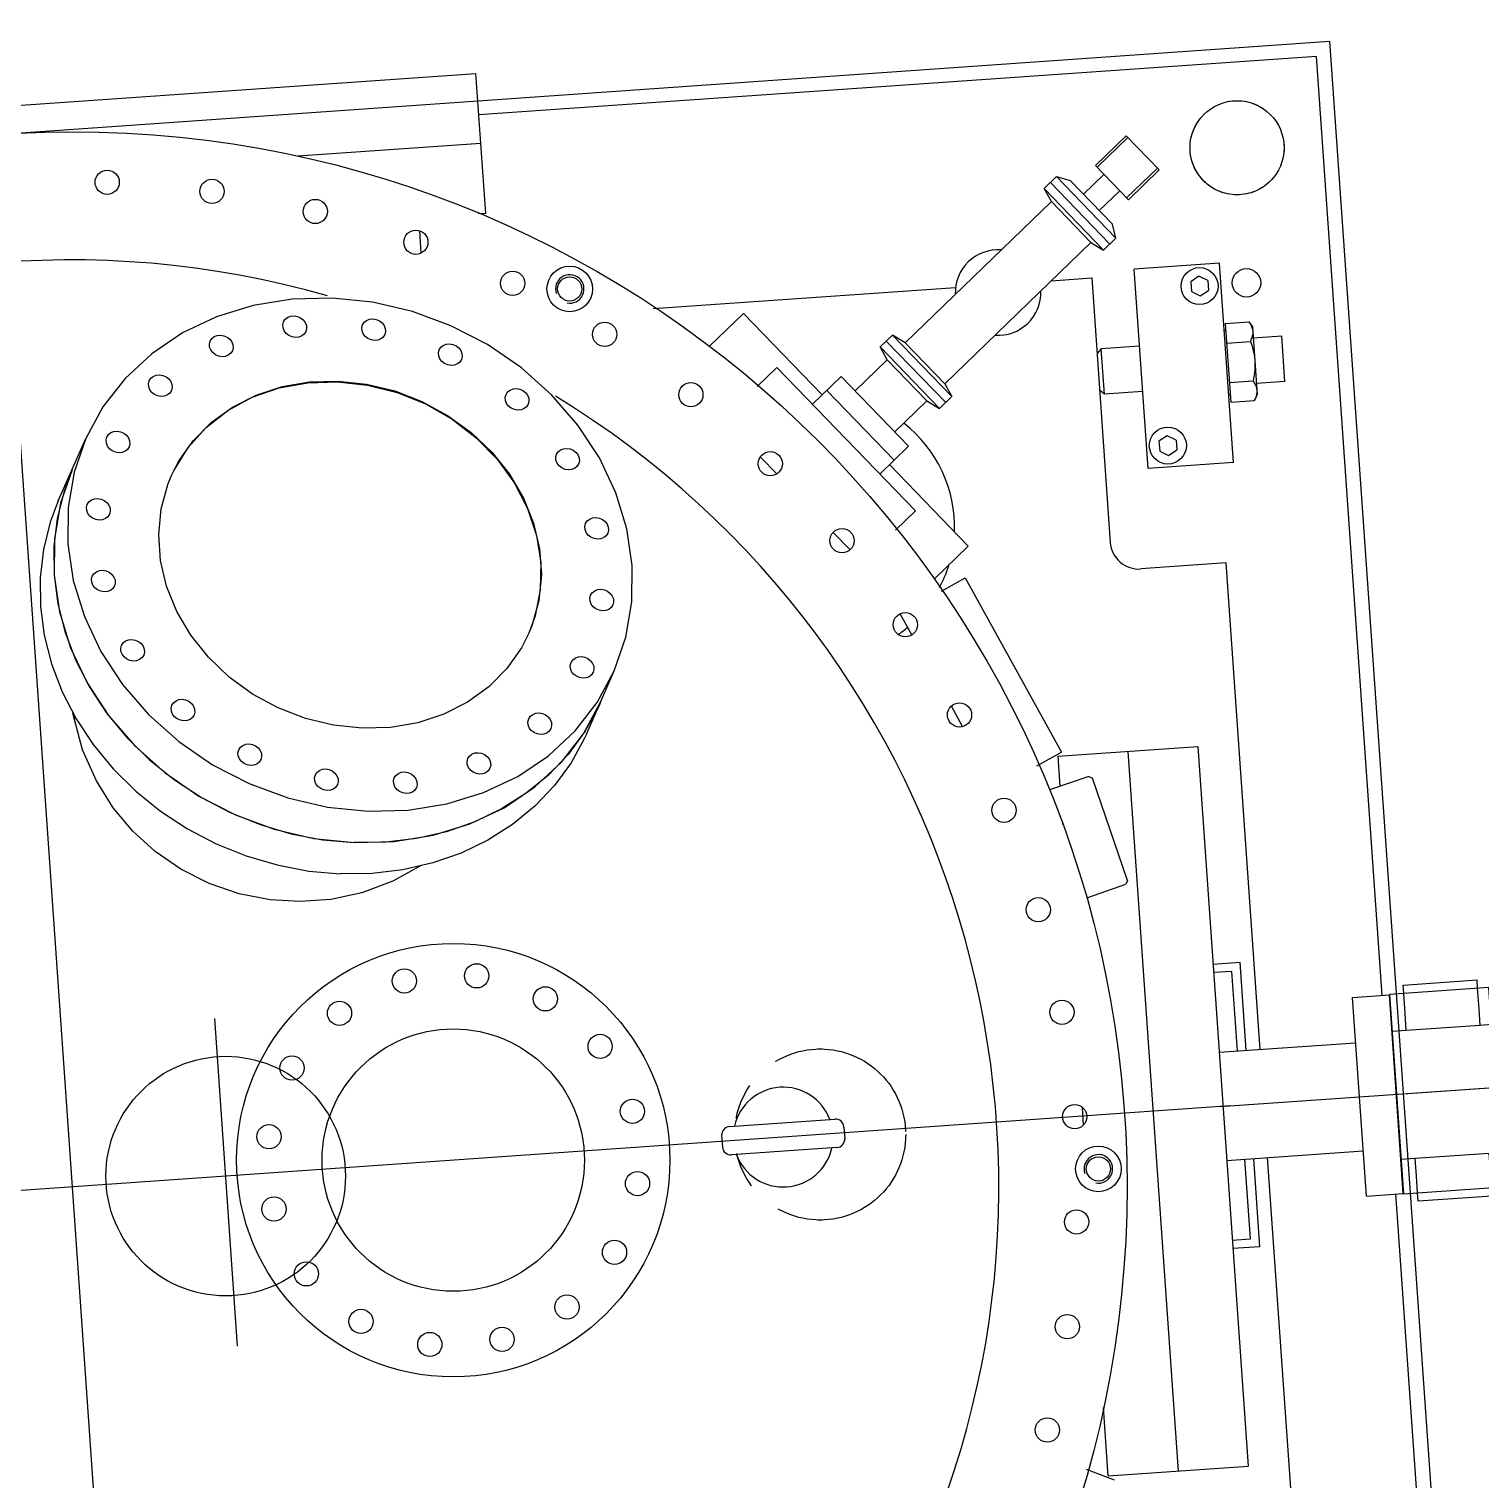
# Model space of a CAD drawing. Extents: x -50 to 48714, y -13211 to 6743.
# Drawn here: x 21021 to 21530, y 179 to 688 of the extents above; entities that cross this region are included whole.
import ezdxf

# ---------------------------------------------------------------- set-up
doc = ezdxf.new("R2010")
doc.units = 0
doc.header["$LTSCALE"] = 50
doc.linetypes.add('UE46_HMI$0$DASH_CENTER', pattern=[36, 24, -3, 6, -3])
doc.linetypes.add('UE46_HMI$0$PHANTOM', pattern=[2.5, 1.25, -0.25, 0.25, -0.25, 0.25, -0.25])
doc.layers.get('0').update_dxf_attribs({"linetype": 'CONTINUOUS'})
for name, color, linetype in [('UE46_HMI$0$1', 7, 'CONTINUOUS'), ('UE46_HMI$0$AUTOVUE_8', 7, 'CONTINUOUS'), ('UE46_HMI$0$BETON', 7, 'CONTINUOUS')]:
    doc.layers.add(name, color=color, linetype=linetype)

# ---------------------------------------------------------------- blocks, each defined once
blk = doc.blocks.new('UE46_HMI$0$VAT_PNEUMATIKA3')
at = {"layer": 'UE46_HMI$0$1', "color": 4, "linetype": 'UE46_HMI$0$DASH_CENTER'}
blk.add_line((4499.61, -2819.36), (4536.52, -2816.78), dxfattribs=at)
at = {"layer": 'UE46_HMI$0$AUTOVUE_8', "color": 7, "linetype": 'CONTINUOUS'}
for p, q in [((4502.95, -2781.03), (4528.88, -2779.22)), ((4529.09, -2782.21), (4528.88, -2779.22)), ((4533.08, -2781.93), (4498.17, -2784.37)), ((4498.17, -2784.37), (4503.05, -2854.2)), ((4503.16, -2784.02), (4502.95, -2781.03)), ((4503.64, -2791.01), (4503.16, -2784.02)), ((4529.58, -2789.19), (4529.09, -2782.21)), ((4537.97, -2851.76), (4533.08, -2781.93)), ((4530, -2795.18), (4529.58, -2789.19)), ((4504.06, -2796.99), (4503.64, -2791.01)), ((4530, -2795.18), (4504.06, -2796.99)), ((4533.99, -2794.9), (4530, -2795.18)), ((4504.06, -2796.99), (4499.08, -2797.34)), ((4533.14, -2840.07), (4507.2, -2841.88)), ((4537.13, -2839.79), (4533.14, -2840.07)), ((4533.56, -2846.05), (4533.14, -2840.07)), ((4507.2, -2841.88), (4502.21, -2842.23)), ((4507.62, -2847.87), (4507.2, -2841.88)), ((4533.98, -2852.04), (4533.56, -2846.05)), ((4508.04, -2853.85), (4507.62, -2847.87)), ((4503.05, -2854.2), (4537.97, -2851.76)), ((4508.25, -2856.85), (4508.04, -2853.85)), ((4534.19, -2855.03), (4508.25, -2856.85)), ((4534.19, -2855.03), (4533.98, -2852.04))]:
    blk.add_line(p, q, dxfattribs=at)
blk = doc.blocks.new('UE46_HMI$0$SOCKEL__39')
at = {"layer": 'UE46_HMI$0$BETON', "color": 7, "linetype": 'CONTINUOUS'}
for p, q in [((3669.17, 627.48), (4477.19, 683.98)), ((4477.19, 683.98), (4528.81, -54.22))]:
    blk.add_line(p, q, dxfattribs=at)
at = {"layer": 'UE46_HMI$0$BETON', "color": 4, "linetype": 'UE46_HMI$0$PHANTOM'}
for centre, radius in [((4444.72, 646.62), 16.5), ((4298.5, 300.58), 30)]:
    blk.add_circle(centre, radius, dxfattribs=at)
blk = doc.blocks.new('UE46_HMI')
at = {"color": 7, "linetype": 'CONTINUOUS'}
for p, q in [((4472.56, 678.57), (4178.77, 658.03)), ((4495.58, 349.28), (4472.56, 678.57)), ((3925.37, 654.95), (4177.75, 672.59)), ((4181.19, 623.51), (4177.75, 672.59)), ((4179.47, 648.05), (4115.4, 643.57)), ((4395.02, 640.31), (4405.81, 650.73)), ((4406.41, 650.11), (4395.62, 639.69)), ((4417.39, 638.75), (4405.81, 650.73)), ((4390.84, 630.25), (4398.03, 637.2)), ((4406.6, 628.33), (4395.02, 640.31)), ((4416.79, 639.36), (4406, 628.94)), ((4406.6, 628.33), (4417.39, 638.75)), ((4377.08, 632.26), (4381.4, 636.42)), ((4379.59, 627.73), (4377.08, 632.26)), ((4377.08, 632.26), (4397.92, 610.68)), ((4400.08, 612.76), (4379.24, 634.34)), ((4381.4, 636.42), (4386.2, 635.05)), ((4402.24, 614.84), (4381.4, 636.42)), ((4401.03, 619.7), (4386.2, 635.05)), ((4379.59, 627.73), (4328.29, 578.19)), ((4393.48, 613.34), (4379.59, 627.73)), ((4396.39, 624.49), (4403.59, 631.44)), ((4181.19, 623.51), (4178.58, 623.33)), ((4158.6, 609.6), (4158.05, 617.44)), ((4402.24, 614.84), (4401.03, 619.7)), ((4393.48, 613.34), (4342.18, 563.8)), ((4393.48, 613.34), (4397.92, 610.68)), ((4397.92, 610.68), (4402.24, 614.84)), ((4438.53, 606.02), (4408.61, 603.93)), ((4443.42, 536.19), (4438.53, 606.02)), ((4413.49, 534.1), (4408.61, 603.93)), ((4431.33, 601.48), (4428.46, 599.54)), ((4434.45, 599.96), (4431.33, 601.48)), ((4239.93, 590.13), (4346.01, 597.55)), ((4379.56, 599.9), (4393.78, 600.89)), ((4393.78, 600.89), (4400.27, 508.12)), ((4428.46, 599.54), (4428.7, 596.08)), ((4428.7, 596.08), (4431.82, 594.56)), ((4431.82, 594.56), (4434.69, 596.5)), ((4434.45, 599.96), (4434.69, 596.5)), ((4099.7, 591.25), (4086.79, 587.27)), ((4113.31, 593.45), (4099.7, 591.25)), ((4127.34, 593.83), (4113.31, 593.45)), ((4141.49, 592.38), (4127.34, 593.83)), ((4155.48, 589.12), (4141.49, 592.38)), ((4086.79, 587.27), (4074.82, 581.59)), ((4110.34, 585.52), (4110.92, 586.41)), ((4110.92, 586.41), (4111.77, 587.08)), ((4111.77, 587.08), (4112.81, 587.48)), ((4112.81, 587.48), (4113.97, 587.59)), ((4113.97, 587.59), (4115.15, 587.39)), ((4115.15, 587.39), (4116.26, 586.9)), ((4116.26, 586.9), (4117.2, 586.17)), ((4117.2, 586.17), (4117.9, 585.24)), ((4138.6, 585.35), (4139.45, 586.02)), ((4139.45, 586.02), (4140.49, 586.43)), ((4140.49, 586.43), (4141.65, 586.53)), ((4141.65, 586.53), (4142.83, 586.34)), ((4142.83, 586.34), (4143.94, 585.85)), ((4143.94, 585.85), (4144.88, 585.11)), ((4169.03, 584.13), (4155.48, 589.12)), ((4271.63, 588.46), (4259.71, 576.95)), ((4299.24, 559.87), (4271.63, 588.46)), ((4074.82, 581.59), (4064.05, 574.32)), ((4085.98, 580.3), (4087.03, 580.71)), ((4087.03, 580.71), (4088.19, 580.82)), ((4088.19, 580.82), (4089.37, 580.62)), ((4089.37, 580.62), (4090.48, 580.13)), ((4110.08, 584.51), (4110.34, 585.52)), ((4110.16, 583.43), (4110.08, 584.51)), ((4110.56, 582.39), (4110.16, 583.43)), ((4111.27, 581.46), (4110.56, 582.39)), ((4112.21, 580.72), (4111.27, 581.46)), ((4113.32, 580.23), (4112.21, 580.72)), ((4116.7, 580.55), (4115.66, 580.14)), ((4117.55, 581.22), (4116.7, 580.55)), ((4118.12, 582.1), (4117.55, 581.22)), ((4117.9, 585.24), (4118.31, 584.19)), ((4118.38, 583.12), (4118.12, 582.1)), ((4118.31, 584.19), (4118.38, 583.12)), ((4137.77, 583.45), (4138.03, 584.47)), ((4137.84, 582.38), (4137.77, 583.45)), ((4138.25, 581.33), (4137.84, 582.38)), ((4138.03, 584.47), (4138.6, 585.35)), ((4138.95, 580.4), (4138.25, 581.33)), ((4144.88, 585.11), (4145.59, 584.18)), ((4145.81, 581.05), (4145.23, 580.16)), ((4145.59, 584.18), (4145.99, 583.14)), ((4146.07, 582.06), (4145.81, 581.05)), ((4145.99, 583.14), (4146.07, 582.06)), ((4181.85, 577.5), (4169.03, 584.13)), ((4319.53, 576.68), (4323.85, 580.85)), ((4328.29, 578.19), (4323.85, 580.85)), ((4323.85, 580.85), (4344.69, 559.27)), ((4440.79, 582.37), (4440.19, 582.33)), ((4440.61, 584.97), (4448.91, 585.55)), ((4440.61, 584.97), (4442.54, 557.33)), ((4448.91, 585.55), (4449.33, 584.89)), ((4448.91, 585.55), (4450.11, 583.78)), ((4449.33, 584.89), (4449.67, 584.23)), ((4449.67, 584.23), (4449.94, 583.55)), ((4449.94, 583.55), (4450.13, 582.87)), ((4450.14, 580.77), (4449.96, 580.06)), ((4450.11, 583.78), (4451.79, 559.84)), ((4450.13, 582.87), (4450.23, 582.17)), ((4450.23, 581.47), (4450.14, 580.77)), ((4450.23, 582.17), (4450.23, 581.47)), ((4084.3, 577.74), (4084.56, 578.75)), ((4084.38, 576.66), (4084.3, 577.74)), ((4084.78, 575.62), (4084.38, 576.66)), ((4084.56, 578.75), (4085.14, 579.63)), ((4085.48, 574.69), (4084.78, 575.62)), ((4085.14, 579.63), (4085.98, 580.3)), ((4090.48, 580.13), (4091.42, 579.39)), ((4091.42, 579.39), (4092.12, 578.47)), ((4092.12, 578.47), (4092.53, 577.42)), ((4092.6, 576.35), (4092.34, 575.33)), ((4092.53, 577.42), (4092.6, 576.35)), ((4114.5, 580.04), (4113.32, 580.23)), ((4115.66, 580.14), (4114.5, 580.04)), ((4139.89, 579.66), (4138.95, 580.4)), ((4141, 579.18), (4139.89, 579.66)), ((4142.18, 578.98), (4141, 579.18)), ((4143.34, 579.09), (4142.18, 578.98)), ((4144.38, 579.49), (4143.34, 579.09)), ((4145.23, 580.16), (4144.38, 579.49)), ((4164.64, 574.67), (4164.9, 575.69)), ((4164.9, 575.69), (4165.47, 576.57)), ((4165.47, 576.57), (4166.32, 577.24)), ((4166.32, 577.24), (4167.36, 577.64)), ((4167.36, 577.64), (4168.52, 577.75)), ((4168.52, 577.75), (4169.7, 577.55)), ((4169.7, 577.55), (4170.81, 577.07)), ((4170.81, 577.07), (4171.75, 576.33)), ((4171.75, 576.33), (4172.46, 575.4)), ((4193.7, 569.37), (4181.85, 577.5)), ((4319.53, 576.68), (4340.37, 555.1)), ((4322.04, 572.16), (4319.53, 576.68)), ((4321.69, 578.77), (4342.53, 557.19)), ((4328.29, 578.19), (4342.18, 563.8)), ((4397.12, 576.06), (4395.64, 574.35)), ((4410.49, 577), (4397.12, 576.06)), ((4398.24, 560.1), (4397.12, 576.06)), ((4441.09, 578.06), (4449.4, 578.64)), ((4449.72, 579.36), (4449.4, 578.64)), ((4449.4, 578.64), (4449.86, 577.29)), ((4449.96, 580.06), (4449.72, 579.36)), ((4449.86, 577.29), (4450.25, 575.95)), ((4450.25, 575.95), (4450.57, 574.58)), ((4460.37, 580.49), (4450.39, 579.79)), ((4461.48, 564.52), (4460.37, 580.49)), ((4064.05, 574.32), (4054.7, 565.62)), ((4086.43, 573.95), (4085.48, 574.69)), ((4087.53, 573.46), (4086.43, 573.95)), ((4088.72, 573.26), (4087.53, 573.46)), ((4089.88, 573.37), (4088.72, 573.26)), ((4090.92, 573.78), (4089.88, 573.37)), ((4091.76, 574.45), (4090.92, 573.78)), ((4092.34, 575.33), (4091.76, 574.45)), ((4164.71, 573.59), (4164.64, 574.67)), ((4165.12, 572.55), (4164.71, 573.59)), ((4165.82, 571.62), (4165.12, 572.55)), ((4166.76, 570.88), (4165.82, 571.62)), ((4167.87, 570.39), (4166.76, 570.88)), ((4169.05, 570.2), (4167.87, 570.39)), ((4171.26, 570.71), (4170.21, 570.3)), ((4172.1, 571.38), (4171.26, 570.71)), ((4172.68, 572.26), (4172.1, 571.38)), ((4172.46, 575.4), (4172.86, 574.35)), ((4172.94, 573.28), (4172.68, 572.26)), ((4172.86, 574.35), (4172.94, 573.28)), ((4322.04, 572.16), (4310.78, 561.28)), ((4335.94, 557.77), (4322.04, 572.16)), ((4450.57, 574.58), (4450.81, 573.2)), ((4450.81, 573.2), (4450.95, 571.81)), ((4450.95, 571.81), (4451, 570.41)), ((4451, 570.41), (4450.96, 569.01)), ((4054.7, 565.62), (4046.96, 555.67)), ((4063.2, 564.81), (4063.78, 565.7)), ((4063.78, 565.7), (4064.62, 566.37)), ((4064.62, 566.37), (4065.67, 566.77)), ((4065.67, 566.77), (4066.83, 566.88)), ((4066.83, 566.88), (4068.01, 566.68)), ((4068.01, 566.68), (4069.11, 566.19)), ((4069.11, 566.19), (4070.06, 565.46)), ((4070.06, 565.46), (4070.76, 564.53)), ((4170.21, 570.3), (4169.05, 570.2)), ((4204.32, 559.91), (4193.7, 569.37)), ((4276.4, 562.84), (4283.34, 569.54)), ((4283.34, 569.54), (4331.97, 519.18)), ((4295.85, 556.59), (4305.92, 566.31)), ((4305.92, 566.31), (4329.53, 541.86)), ((4450.63, 566.22), (4450.36, 564.82)), ((4450.83, 567.61), (4450.63, 566.22)), ((4450.96, 569.01), (4450.83, 567.61)), ((4062.94, 563.8), (4063.2, 564.81)), ((4063.02, 562.72), (4062.94, 563.8)), ((4063.42, 561.68), (4063.02, 562.72)), ((4064.12, 560.75), (4063.42, 561.68)), ((4065.07, 560.01), (4064.12, 560.75)), ((4070.4, 560.51), (4069.56, 559.84)), ((4070.98, 561.39), (4070.4, 560.51)), ((4070.76, 564.53), (4071.17, 563.48)), ((4071.24, 562.41), (4070.98, 561.39)), ((4071.17, 563.48), (4071.24, 562.41)), ((4099.33, 559.02), (4108.79, 562.3)), ((4100.74, 559.8), (4109.82, 562.77)), ((4108.79, 562.3), (4118.85, 564.14)), ((4109.82, 562.77), (4119.44, 564.42)), ((4118.85, 564.14), (4129.27, 564.49)), ((4119.44, 564.42), (4129.37, 564.72)), ((4129.27, 564.49), (4139.8, 563.34)), ((4129.37, 564.72), (4139.4, 563.66)), ((4139.4, 563.66), (4149.3, 561.26)), ((4139.8, 563.34), (4150.18, 560.72)), ((4149.3, 561.26), (4158.85, 557.58)), ((4150.18, 560.72), (4160.14, 556.7)), ((4188.33, 560.04), (4188.9, 560.92)), ((4188.9, 560.92), (4189.75, 561.59)), ((4189.75, 561.59), (4190.79, 562)), ((4190.79, 562), (4191.95, 562.1)), ((4191.95, 562.1), (4193.13, 561.91)), ((4193.13, 561.91), (4194.24, 561.42)), ((4194.24, 561.42), (4195.18, 560.68)), ((4195.18, 560.68), (4195.89, 559.75)), ((4324.5, 536.99), (4300.88, 561.45)), ((4342.18, 563.8), (4344.69, 559.27)), ((4398.24, 560.1), (4396.53, 561.59)), ((4411.61, 561.04), (4398.24, 560.1)), ((4442.06, 564.24), (4450.36, 564.82)), ((4450.36, 564.82), (4450.78, 564.16)), ((4450.78, 564.16), (4451.12, 563.49)), ((4451.12, 563.49), (4451.39, 562.82)), ((4451.39, 562.82), (4451.58, 562.14)), ((4461.48, 564.52), (4451.51, 563.83)), ((4451.58, 562.14), (4451.68, 561.44)), ((4451.68, 560.74), (4451.59, 560.03)), ((4451.68, 561.44), (4451.68, 560.74)), ((4046.96, 555.67), (4040.95, 544.6)), ((4066.17, 559.52), (4065.07, 560.01)), ((4067.35, 559.33), (4066.17, 559.52)), ((4068.51, 559.43), (4067.35, 559.33)), ((4069.56, 559.84), (4068.51, 559.43)), ((4084.96, 550.21), (4092.39, 555.58)), ((4090.72, 554.37), (4099.33, 559.02)), ((4092.39, 555.58), (4100.74, 559.8)), ((4158.85, 557.58), (4167.84, 552.7)), ((4160.14, 556.7), (4169.45, 551.36)), ((4188.07, 559.02), (4188.33, 560.04)), ((4188.14, 557.95), (4188.07, 559.02)), ((4188.55, 556.9), (4188.14, 557.95)), ((4189.25, 555.97), (4188.55, 556.9)), ((4190.19, 555.23), (4189.25, 555.97)), ((4191.3, 554.75), (4190.19, 555.23)), ((4194.68, 555.06), (4193.64, 554.66)), ((4195.53, 555.73), (4194.68, 555.06)), ((4196.11, 556.62), (4195.53, 555.73)), ((4195.89, 559.75), (4196.29, 558.71)), ((4196.37, 557.63), (4196.11, 556.62)), ((4196.29, 558.71), (4196.37, 557.63)), ((4213.5, 549.31), (4204.32, 559.91)), ((4335.94, 557.77), (4324.67, 546.89)), ((4335.94, 557.77), (4340.37, 555.1)), ((4340.37, 555.1), (4344.69, 559.27)), ((4442.36, 559.93), (4441.76, 559.89)), ((4442.54, 557.33), (4450.85, 557.91)), ((4450.85, 557.91), (4451.79, 559.84)), ((4451.17, 558.62), (4450.85, 557.91)), ((4451.41, 559.33), (4451.17, 558.62)), ((4451.59, 560.03), (4451.41, 559.33)), ((4078.62, 543.8), (4084.96, 550.21)), ((4083.17, 548.47), (4090.72, 554.37)), ((4167.84, 552.7), (4176.06, 546.73)), ((4169.45, 551.36), (4177.87, 544.85)), ((4192.48, 554.55), (4191.3, 554.75)), ((4193.64, 554.66), (4192.48, 554.55)), ((4048.09, 544.06), (4048.35, 545.07)), ((4048.35, 545.07), (4048.93, 545.96)), ((4048.93, 545.96), (4049.77, 546.63)), ((4049.77, 546.63), (4050.82, 547.03)), ((4050.82, 547.03), (4051.98, 547.14)), ((4051.98, 547.14), (4053.16, 546.94)), ((4053.16, 546.94), (4054.27, 546.46)), ((4054.27, 546.46), (4055.21, 545.72)), ((4055.21, 545.72), (4055.91, 544.79)), ((4076.85, 541.46), (4083.17, 548.47)), ((4176.06, 546.73), (4183.33, 539.8)), ((4221.06, 537.78), (4213.5, 549.31)), ((4420.21, 545.56), (4417.33, 543.63)), ((4423.32, 544.04), (4420.21, 545.56)), ((4031.31, 522.67), (4040.95, 544.6)), ((4040.95, 544.6), (4036.88, 532.82)), ((4048.17, 542.98), (4048.09, 544.06)), ((4048.57, 541.94), (4048.17, 542.98)), ((4049.28, 541.01), (4048.57, 541.94)), ((4050.22, 540.27), (4049.28, 541.01)), ((4051.33, 539.78), (4050.22, 540.27)), ((4054.71, 540.1), (4053.67, 539.69)), ((4055.56, 540.77), (4054.71, 540.1)), ((4056.13, 541.65), (4055.56, 540.77)), ((4055.91, 544.79), (4056.32, 543.74)), ((4056.39, 542.67), (4056.13, 541.65)), ((4056.32, 543.74), (4056.39, 542.67)), ((4071.93, 533.53), (4076.85, 541.46)), ((4073.51, 536.49), (4078.62, 543.8)), ((4177.87, 544.85), (4185.21, 537.33)), ((4183.33, 539.8), (4189.5, 532.06)), ((4206.02, 539.06), (4206.6, 539.94)), ((4206.6, 539.94), (4207.44, 540.61)), ((4207.44, 540.61), (4208.49, 541.01)), ((4208.49, 541.01), (4209.65, 541.12)), ((4209.65, 541.12), (4210.83, 540.92)), ((4210.83, 540.92), (4211.93, 540.44)), ((4211.93, 540.44), (4212.88, 539.7)), ((4319.46, 532.13), (4329.53, 541.86)), ((4417.33, 543.63), (4417.58, 540.17)), ((4417.58, 540.17), (4420.69, 538.65)), ((4420.69, 538.65), (4423.56, 540.59)), ((4423.32, 544.04), (4423.56, 540.59)), ((4052.51, 539.59), (4051.33, 539.78)), ((4053.67, 539.69), (4052.51, 539.59)), ((4070.93, 531.41), (4073.51, 536.49)), ((4185.21, 537.33), (4191.27, 528.97)), ((4205.76, 538.04), (4206.02, 539.06)), ((4205.84, 536.96), (4205.76, 538.04)), ((4206.24, 535.92), (4205.84, 536.96)), ((4206.94, 534.99), (4206.24, 535.92)), ((4207.89, 534.25), (4206.94, 534.99)), ((4213.22, 534.75), (4212.38, 534.08)), ((4212.88, 539.7), (4213.58, 538.77)), ((4213.8, 535.63), (4213.22, 534.75)), ((4213.58, 538.77), (4213.99, 537.73)), ((4214.06, 536.65), (4213.8, 535.63)), ((4213.99, 537.73), (4214.06, 536.65)), ((4226.83, 525.56), (4221.06, 537.78)), ((4283.26, 532.2), (4277.56, 538.09)), ((4350.47, 506.82), (4322.86, 535.41)), ((4443.42, 536.19), (4413.49, 534.1)), ((4036.13, 533.63), (4032.06, 521.85)), ((4036.13, 533.64), (4033.3, 526.16)), ((4036.88, 532.82), (4034.76, 520.38)), ((4069.74, 528.46), (4070.93, 531.41)), ((4070.93, 531.41), (4071.93, 533.53)), ((4189.5, 532.06), (4194.41, 523.7)), ((4208.99, 533.76), (4207.89, 534.25)), ((4210.17, 533.57), (4208.99, 533.76)), ((4211.33, 533.68), (4210.17, 533.57)), ((4212.38, 534.08), (4211.33, 533.68)), ((4033.3, 526.16), (4030.9, 516.58)), ((4067.39, 519.88), (4069.74, 528.46)), ((4191.27, 528.97), (4195.91, 519.99)), ((4230.71, 512.9), (4226.83, 525.56)), ((4031.31, 522.68), (4028.48, 515.2)), ((4032.06, 521.85), (4029.94, 509.42)), ((4034.76, 520.38), (4034.64, 507.61)), ((4041.21, 520.45), (4041.47, 521.47)), ((4041.29, 519.37), (4041.21, 520.45)), ((4041.47, 521.47), (4042.05, 522.35)), ((4042.05, 522.35), (4042.89, 523.02)), ((4042.89, 523.02), (4043.94, 523.42)), ((4043.94, 523.42), (4045.1, 523.53)), ((4045.1, 523.53), (4046.28, 523.33)), ((4046.28, 523.33), (4047.39, 522.85)), ((4047.39, 522.85), (4048.33, 522.11)), ((4048.33, 522.11), (4049.03, 521.18)), ((4049.03, 521.18), (4049.44, 520.14)), ((4049.44, 520.14), (4049.51, 519.06)), ((4066.53, 510.93), (4067.39, 519.88)), ((4194.41, 523.7), (4197.97, 514.89)), ((4195.91, 519.99), (4199.01, 510.61)), ((4028.48, 515.2), (4026.08, 505.62)), ((4030.9, 516.58), (4029.74, 506.71)), ((4041.69, 518.33), (4041.29, 519.37)), ((4042.4, 517.4), (4041.69, 518.33)), ((4043.34, 516.66), (4042.4, 517.4)), ((4044.45, 516.17), (4043.34, 516.66)), ((4045.63, 515.98), (4044.45, 516.17)), ((4046.79, 516.09), (4045.63, 515.98)), ((4047.83, 516.49), (4046.79, 516.09)), ((4048.68, 517.16), (4047.83, 516.49)), ((4049.25, 518.04), (4048.68, 517.16)), ((4049.51, 519.06), (4049.25, 518.04)), ((4197.97, 514.89), (4200.09, 505.84)), ((4215.99, 513.78), (4216.25, 514.79)), ((4216.25, 514.79), (4216.83, 515.68)), ((4216.83, 515.68), (4217.67, 516.35)), ((4217.67, 516.35), (4218.71, 516.75)), ((4218.71, 516.75), (4219.87, 516.86)), ((4219.87, 516.86), (4221.06, 516.66)), ((4221.06, 516.66), (4222.16, 516.18)), ((4222.16, 516.18), (4223.11, 515.44)), ((4223.11, 515.44), (4223.81, 514.51)), ((4223.81, 514.51), (4224.21, 513.46)), ((4324.95, 512.4), (4331.97, 519.18)), ((4029.94, 509.42), (4029.82, 496.65)), ((4067.17, 501.83), (4066.53, 510.93)), ((4199.01, 510.61), (4200.5, 501.05)), ((4216.06, 512.7), (4215.99, 513.78)), ((4216.47, 511.66), (4216.06, 512.7)), ((4217.17, 510.73), (4216.47, 511.66)), ((4218.11, 509.99), (4217.17, 510.73)), ((4219.22, 509.5), (4218.11, 509.99)), ((4220.4, 509.31), (4219.22, 509.5)), ((4221.56, 509.41), (4220.4, 509.31)), ((4222.61, 509.82), (4221.56, 509.41)), ((4223.45, 510.49), (4222.61, 509.82)), ((4224.03, 511.37), (4223.45, 510.49)), ((4224.29, 512.39), (4224.03, 511.37)), ((4224.21, 513.46), (4224.29, 512.39)), ((4232.62, 500.06), (4230.71, 512.9)), ((4308.93, 505.61), (4303.11, 511.64)), ((4026.08, 505.62), (4024.92, 495.74)), ((4029.74, 506.71), (4029.82, 496.65)), ((4034.64, 507.61), (4036.55, 494.77)), ((4200.09, 505.84), (4200.73, 496.74)), ((4350.47, 506.82), (4338.53, 495.29)), ((4069.29, 492.78), (4067.17, 501.83)), ((4200.5, 501.05), (4200.34, 491.56)), ((4232.51, 487.29), (4232.62, 500.06)), ((4440.87, 500.93), (4410.94, 498.84)), ((4452.8, 330.35), (4440.87, 500.93)), ((4024.92, 495.74), (4025, 485.69)), ((4029.82, 496.65), (4031.15, 486.55)), ((4029.82, 496.65), (4031.73, 483.81)), ((4036.55, 494.77), (4040.43, 482.11)), ((4042.97, 495.28), (4043.23, 496.3)), ((4043.05, 494.21), (4042.97, 495.28)), ((4043.45, 493.16), (4043.05, 494.21)), ((4043.23, 496.3), (4043.81, 497.18)), ((4043.81, 497.18), (4044.65, 497.85)), ((4044.65, 497.85), (4045.7, 498.26)), ((4045.7, 498.26), (4046.86, 498.36)), ((4046.86, 498.36), (4048.04, 498.17)), ((4048.04, 498.17), (4049.15, 497.68)), ((4049.15, 497.68), (4050.09, 496.94)), ((4050.09, 496.94), (4050.79, 496.01)), ((4050.79, 496.01), (4051.2, 494.97)), ((4051.2, 494.97), (4051.27, 493.89)), ((4200.73, 496.74), (4199.87, 487.79)), ((4341.09, 491.1), (4349.34, 495.68)), ((4349.34, 495.68), (4383.18, 434.63)), ((4044.16, 492.23), (4043.45, 493.16)), ((4045.1, 491.5), (4044.16, 492.23)), ((4046.21, 491.01), (4045.1, 491.5)), ((4047.39, 490.81), (4046.21, 491.01)), ((4048.55, 490.92), (4047.39, 490.81)), ((4049.59, 491.32), (4048.55, 490.92)), ((4050.44, 491.99), (4049.59, 491.32)), ((4051.01, 492.88), (4050.44, 491.99)), ((4051.27, 493.89), (4051.01, 492.88)), ((4072.85, 483.97), (4069.29, 492.78)), ((4200.34, 491.56), (4198.54, 482.36)), ((4217.75, 488.61), (4218.01, 489.63)), ((4218.01, 489.63), (4218.59, 490.51)), ((4218.59, 490.51), (4219.43, 491.18)), ((4219.43, 491.18), (4220.47, 491.59)), ((4220.47, 491.59), (4221.63, 491.69)), ((4221.63, 491.69), (4222.82, 491.5)), ((4222.82, 491.5), (4223.92, 491.01)), ((4223.92, 491.01), (4224.87, 490.27)), ((4224.87, 490.27), (4225.57, 489.34)), ((4225.57, 489.34), (4225.97, 488.3)), ((4025, 485.69), (4026.33, 475.59)), ((4031.15, 486.55), (4033.71, 476.53)), ((4031.73, 483.81), (4035.61, 471.15)), ((4077.76, 475.61), (4072.85, 483.97)), ((4199.87, 487.79), (4197.53, 479.21)), ((4217.82, 487.54), (4217.75, 488.61)), ((4218.23, 486.49), (4217.82, 487.54)), ((4218.93, 485.56), (4218.23, 486.49)), ((4219.87, 484.82), (4218.93, 485.56)), ((4220.98, 484.34), (4219.87, 484.82)), ((4222.16, 484.14), (4220.98, 484.34)), ((4223.32, 484.25), (4222.16, 484.14)), ((4224.37, 484.65), (4223.32, 484.25)), ((4225.21, 485.32), (4224.37, 484.65)), ((4225.79, 486.2), (4225.21, 485.32)), ((4226.05, 487.22), (4225.79, 486.2)), ((4225.97, 488.3), (4226.05, 487.22)), ((4230.38, 474.86), (4232.51, 487.29)), ((4040.43, 482.11), (4046.2, 469.89)), ((4198.54, 482.36), (4196.32, 476.27)), ((4197.53, 479.21), (4196.33, 476.26)), ((4330.65, 475.77), (4326.6, 483.07)), ((4026.33, 475.59), (4028.89, 465.57)), ((4033.71, 476.53), (4037.46, 466.72)), ((4054.04, 472.92), (4054.88, 473.59)), ((4054.88, 473.59), (4055.93, 473.99)), ((4055.93, 473.99), (4057.09, 474.1)), ((4057.09, 474.1), (4058.27, 473.91)), ((4058.27, 473.91), (4059.37, 473.42)), ((4083.93, 467.87), (4077.76, 475.61)), ((4196.33, 476.26), (4193.76, 471.18)), ((4226.31, 463.07), (4230.38, 474.86)), ((4035.61, 471.15), (4041.38, 458.93)), ((4046.2, 469.89), (4053.76, 458.36)), ((4053.2, 471.02), (4053.46, 472.04)), ((4053.28, 469.94), (4053.2, 471.02)), ((4053.68, 468.9), (4053.28, 469.94)), ((4053.46, 472.04), (4054.04, 472.92)), ((4054.38, 467.97), (4053.68, 468.9)), ((4059.37, 473.42), (4060.32, 472.68)), ((4060.32, 472.68), (4061.02, 471.75)), ((4061.24, 468.61), (4060.66, 467.73)), ((4061.02, 471.75), (4061.43, 470.71)), ((4061.5, 469.63), (4061.24, 468.61)), ((4061.43, 470.71), (4061.5, 469.63)), ((4193.76, 471.18), (4188.64, 463.88)), ((4028.89, 465.57), (4032.64, 455.76)), ((4037.46, 466.72), (4042.36, 457.23)), ((4055.33, 467.23), (4054.38, 467.97)), ((4056.43, 466.75), (4055.33, 467.23)), ((4057.61, 466.55), (4056.43, 466.75)), ((4058.77, 466.66), (4057.61, 466.55)), ((4059.82, 467.06), (4058.77, 466.66)), ((4060.66, 467.73), (4059.82, 467.06)), ((4091.2, 460.94), (4083.93, 467.87)), ((4188.64, 463.88), (4182.3, 457.46)), ((4210.87, 465), (4211.13, 466.02)), ((4210.94, 463.93), (4210.87, 465)), ((4211.35, 462.88), (4210.94, 463.93)), ((4211.13, 466.02), (4211.7, 466.9)), ((4211.7, 466.9), (4212.55, 467.57)), ((4212.55, 467.57), (4213.59, 467.98)), ((4213.59, 467.98), (4214.75, 468.08)), ((4214.75, 468.08), (4215.94, 467.89)), ((4215.94, 467.89), (4217.04, 467.4)), ((4217.04, 467.4), (4217.99, 466.66)), ((4217.99, 466.66), (4218.69, 465.73)), ((4218.69, 465.73), (4219.09, 464.69)), ((4219.17, 463.61), (4218.91, 462.6)), ((4219.09, 464.69), (4219.17, 463.61)), ((4041.38, 458.93), (4048.94, 447.4)), ((4053.76, 458.36), (4062.94, 447.76)), ((4099.42, 454.97), (4091.2, 460.94)), ((4212.05, 461.95), (4211.35, 462.88)), ((4212.99, 461.21), (4212.05, 461.95)), ((4214.1, 460.73), (4212.99, 461.21)), ((4215.28, 460.53), (4214.1, 460.73)), ((4216.44, 460.64), (4215.28, 460.53)), ((4217.49, 461.04), (4216.44, 460.64)), ((4216.67, 441.15), (4226.31, 463.07)), ((4218.33, 461.71), (4217.49, 461.04)), ((4218.91, 462.6), (4218.33, 461.71)), ((4220.31, 452), (4226.31, 463.07)), ((4032.64, 455.76), (4037.54, 446.27)), ((4042.36, 457.23), (4048.34, 448.19)), ((4108.41, 450.09), (4099.42, 454.97)), ((4182.3, 457.46), (4174.87, 452.09)), ((4036.47, 447.82), (4036.42, 448.43)), ((4048.34, 448.19), (4055.34, 439.72)), ((4070.89, 450.04), (4071.15, 451.05)), ((4070.97, 448.96), (4070.89, 450.04)), ((4071.38, 447.92), (4070.97, 448.96)), ((4071.15, 451.05), (4071.73, 451.94)), ((4071.73, 451.94), (4072.58, 452.61)), ((4072.58, 452.61), (4073.62, 453.01)), ((4073.62, 453.01), (4074.78, 453.12)), ((4074.78, 453.12), (4075.96, 452.92)), ((4075.96, 452.92), (4077.07, 452.44)), ((4077.07, 452.44), (4078.01, 451.7)), ((4078.01, 451.7), (4078.71, 450.77)), ((4078.71, 450.77), (4079.12, 449.72)), ((4079.2, 448.65), (4078.94, 447.63)), ((4079.12, 449.72), (4079.2, 448.65)), ((4117.96, 446.41), (4108.41, 450.09)), ((4174.87, 452.09), (4166.52, 447.87)), ((4197.7, 447.83), (4198.75, 448.24)), ((4198.75, 448.24), (4199.91, 448.35)), ((4199.91, 448.35), (4201.09, 448.15)), ((4201.09, 448.15), (4202.19, 447.66)), ((4212.56, 442.05), (4220.31, 452)), ((4215.49, 441.04), (4221.49, 452.11)), ((4220.72, 450.42), (4215.97, 441.79)), ((4221.49, 452.11), (4220.72, 450.42)), ((4348.47, 443.63), (4344.54, 450.72)), ((4039.8, 435.35), (4036.47, 447.82)), ((4036.74, 447.8), (4036.98, 445.94)), ((4037.54, 446.27), (4043.52, 437.23)), ((4048.94, 447.4), (4058.12, 436.8)), ((4062.94, 447.76), (4073.56, 438.3)), ((4072.08, 446.99), (4071.38, 447.92)), ((4073.02, 446.25), (4072.08, 446.99)), ((4074.13, 445.76), (4073.02, 446.25)), ((4075.31, 445.57), (4074.13, 445.76)), ((4076.47, 445.67), (4075.31, 445.57)), ((4077.51, 446.08), (4076.47, 445.67)), ((4078.36, 446.75), (4077.51, 446.08)), ((4078.94, 447.63), (4078.36, 446.75)), ((4127.86, 444.01), (4117.96, 446.41)), ((4137.89, 442.95), (4127.86, 444.01)), ((4147.82, 443.25), (4137.89, 442.95)), ((4157.44, 444.9), (4147.82, 443.25)), ((4166.52, 447.87), (4157.44, 444.9)), ((4196.02, 445.26), (4196.28, 446.28)), ((4196.1, 444.19), (4196.02, 445.26)), ((4196.5, 443.14), (4196.1, 444.19)), ((4196.28, 446.28), (4196.86, 447.16)), ((4197.2, 442.21), (4196.5, 443.14)), ((4196.86, 447.16), (4197.7, 447.83)), ((4202.19, 447.66), (4203.14, 446.92)), ((4203.14, 446.92), (4203.84, 445.99)), ((4203.84, 445.99), (4204.25, 444.95)), ((4204.32, 443.87), (4204.06, 442.86)), ((4204.25, 444.95), (4204.32, 443.87)), ((4055.34, 439.72), (4063.27, 431.91)), ((4073.56, 438.3), (4085.41, 430.17)), ((4198.15, 441.48), (4197.2, 442.21)), ((4199.25, 440.99), (4198.15, 441.48)), ((4200.43, 440.79), (4199.25, 440.99)), ((4201.59, 440.9), (4200.43, 440.79)), ((4202.64, 441.3), (4201.59, 440.9)), ((4203.48, 441.97), (4202.64, 441.3)), ((4203.21, 433.35), (4212.56, 442.05)), ((4204.06, 442.86), (4203.48, 441.97)), ((4207.74, 431.08), (4215.49, 441.04)), ((4215.97, 441.79), (4210.12, 433.81)), ((4215.9, 439.46), (4211.15, 430.83)), ((4216.67, 441.15), (4215.9, 439.46)), ((4044.64, 424.48), (4039.8, 435.35)), ((4043.52, 437.23), (4050.52, 428.76)), ((4058.12, 436.8), (4068.74, 427.34)), ((4094.32, 434.39), (4094.58, 435.41)), ((4094.4, 433.32), (4094.32, 434.39)), ((4094.8, 432.27), (4094.4, 433.32)), ((4094.58, 435.41), (4095.16, 436.29)), ((4095.16, 436.29), (4096.01, 436.96)), ((4096.01, 436.96), (4097.05, 437.37)), ((4097.05, 437.37), (4098.21, 437.47)), ((4098.21, 437.47), (4099.39, 437.28)), ((4099.39, 437.28), (4100.5, 436.79)), ((4100.5, 436.79), (4101.44, 436.05)), ((4101.44, 436.05), (4102.14, 435.12)), ((4102.14, 435.12), (4102.55, 434.08)), ((4102.62, 433), (4102.36, 431.99)), ((4102.55, 434.08), (4102.62, 433)), ((4174.92, 432.34), (4175.5, 433.22)), ((4175.5, 433.22), (4176.34, 433.89)), ((4176.34, 433.89), (4177.39, 434.3)), ((4177.39, 434.3), (4178.55, 434.41)), ((4178.55, 434.41), (4179.73, 434.21)), ((4179.73, 434.21), (4180.83, 433.72)), ((4180.83, 433.72), (4181.78, 432.98)), ((4181.78, 432.98), (4182.48, 432.05)), ((4192.44, 426.08), (4203.21, 433.35)), ((4210.12, 433.81), (4203.25, 426.57)), ((4374.47, 429.8), (4383.18, 434.63)), ((4381.85, 433.15), (4430.93, 436.58)), ((4381.85, 433.15), (4382.59, 422.61)), ((4406.39, 434.86), (4424.04, 182.48)), ((4430.93, 436.58), (4448.58, 184.2)), ((4050.52, 428.76), (4058.45, 420.95)), ((4063.27, 431.91), (4072.01, 424.87)), ((4085.41, 430.17), (4098.23, 423.54)), ((4095.51, 431.34), (4094.8, 432.27)), ((4096.45, 430.6), (4095.51, 431.34)), ((4097.56, 430.12), (4096.45, 430.6)), ((4098.74, 429.92), (4097.56, 430.12)), ((4099.9, 430.03), (4098.74, 429.92)), ((4100.94, 430.43), (4099.9, 430.03)), ((4101.79, 431.1), (4100.94, 430.43)), ((4102.36, 431.99), (4101.79, 431.1)), ((4122.03, 427.51), (4122.88, 428.18)), ((4122.88, 428.18), (4123.92, 428.58)), ((4123.92, 428.58), (4125.08, 428.69)), ((4125.08, 428.69), (4126.26, 428.49)), ((4126.26, 428.49), (4127.37, 428.01)), ((4127.37, 428.01), (4128.31, 427.27)), ((4174.66, 431.32), (4174.92, 432.34)), ((4174.74, 430.25), (4174.66, 431.32)), ((4175.14, 429.2), (4174.74, 430.25)), ((4175.84, 428.28), (4175.14, 429.2)), ((4176.79, 427.54), (4175.84, 428.28)), ((4182.12, 428.04), (4181.28, 427.37)), ((4182.7, 428.92), (4182.12, 428.04)), ((4182.48, 432.05), (4182.89, 431.01)), ((4182.96, 429.94), (4182.7, 428.92)), ((4182.89, 431.01), (4182.96, 429.94)), ((4198.39, 422.39), (4207.74, 431.08)), ((4211.15, 430.83), (4205.3, 422.85)), ((4050.6, 415.05), (4044.64, 424.48)), ((4068.74, 427.34), (4080.59, 419.21)), ((4072.01, 424.87), (4081.47, 418.68)), ((4098.23, 423.54), (4111.78, 418.55)), ((4121.2, 425.61), (4121.45, 426.63)), ((4121.27, 424.53), (4121.2, 425.61)), ((4121.68, 423.49), (4121.27, 424.53)), ((4121.45, 426.63), (4122.03, 427.51)), ((4122.38, 422.56), (4121.68, 423.49)), ((4128.31, 427.27), (4129.02, 426.34)), ((4129.24, 423.2), (4128.66, 422.32)), ((4129.02, 426.34), (4129.42, 425.29)), ((4129.5, 424.22), (4129.24, 423.2)), ((4129.42, 425.29), (4129.5, 424.22)), ((4148.88, 424.55), (4149.14, 425.57)), ((4148.95, 423.48), (4148.88, 424.55)), ((4149.36, 422.43), (4148.95, 423.48)), ((4149.14, 425.57), (4149.71, 426.45)), ((4149.71, 426.45), (4150.56, 427.12)), ((4150.56, 427.12), (4151.6, 427.53)), ((4151.6, 427.53), (4152.76, 427.64)), ((4152.76, 427.64), (4153.94, 427.44)), ((4153.94, 427.44), (4155.05, 426.95)), ((4155.05, 426.95), (4155.99, 426.21)), ((4155.99, 426.21), (4156.7, 425.28)), ((4156.7, 425.28), (4157.1, 424.24)), ((4157.18, 423.16), (4156.92, 422.15)), ((4157.1, 424.24), (4157.18, 423.16)), ((4177.89, 427.05), (4176.79, 427.54)), ((4179.07, 426.85), (4177.89, 427.05)), ((4180.23, 426.96), (4179.07, 426.85)), ((4181.28, 427.37), (4180.23, 426.96)), ((4180.48, 420.4), (4192.44, 426.08)), ((4203.25, 426.57), (4195.45, 420.16)), ((4205.3, 422.85), (4198.43, 415.61)), ((4392.71, 426.09), (4378.96, 421.36)), ((4392.71, 426.09), (4393.98, 425.47)), ((4406.35, 389.54), (4393.98, 425.47)), ((4058.45, 420.95), (4067.19, 413.91)), ((4080.59, 419.21), (4093.41, 412.58)), ((4081.47, 418.68), (4091.53, 413.43)), ((4111.78, 418.55), (4125.77, 415.29)), ((4123.32, 421.82), (4122.38, 422.56)), ((4124.43, 421.33), (4123.32, 421.82)), ((4125.61, 421.14), (4124.43, 421.33)), ((4126.77, 421.24), (4125.61, 421.14)), ((4127.81, 421.65), (4126.77, 421.24)), ((4128.66, 422.32), (4127.81, 421.65)), ((4150.06, 421.5), (4149.36, 422.43)), ((4151, 420.77), (4150.06, 421.5)), ((4152.11, 420.28), (4151, 420.77)), ((4153.29, 420.08), (4152.11, 420.28)), ((4154.45, 420.19), (4153.29, 420.08)), ((4155.5, 420.59), (4154.45, 420.19)), ((4156.34, 421.26), (4155.5, 420.59)), ((4156.92, 422.15), (4156.34, 421.26)), ((4167.56, 416.42), (4180.48, 420.4)), ((4195.45, 420.16), (4186.8, 414.66)), ((4187.62, 415.12), (4198.39, 422.39)), ((4057.48, 406.9), (4050.6, 415.05)), ((4067.19, 413.91), (4076.65, 407.72)), ((4091.53, 413.43), (4102.06, 409.18)), ((4093.41, 412.58), (4106.96, 407.59)), ((4125.77, 415.29), (4139.92, 413.84)), ((4139.92, 413.84), (4153.95, 414.22)), ((4153.95, 414.22), (4167.56, 416.42)), ((4175.66, 409.44), (4187.62, 415.12)), ((4186.8, 414.66), (4177.43, 410.15)), ((4198.43, 415.61), (4190.63, 409.2)), ((4076.65, 407.72), (4086.71, 402.47)), ((4102.06, 409.18), (4112.92, 405.98)), ((4106.96, 407.59), (4120.95, 404.33)), ((4162.74, 405.46), (4175.66, 409.44)), ((4177.43, 410.15), (4167.44, 406.68)), ((4190.63, 409.2), (4181.98, 403.7)), ((4383.51, 409.53), (4383.53, 409.17)), ((4065.29, 399.8), (4057.48, 406.9)), ((4086.71, 402.47), (4097.24, 398.22)), ((4112.92, 405.98), (4123.98, 403.87)), ((4120.95, 404.33), (4135.1, 402.88)), ((4123.98, 403.87), (4135.1, 402.88)), ((4135.1, 402.88), (4149.13, 403.26)), ((4146.15, 403.02), (4135.1, 402.88)), ((4156.97, 404.3), (4146.15, 403.02)), ((4149.13, 403.26), (4162.74, 405.46)), ((4167.44, 406.68), (4156.97, 404.3)), ((4181.98, 403.7), (4172.61, 399.19)), ((4074.27, 393.59), (4065.29, 399.8)), ((4097.24, 398.22), (4108.1, 395.02)), ((4172.61, 399.19), (4162.62, 395.72)), ((4084.24, 388.54), (4074.27, 393.59)), ((4108.1, 395.02), (4119.16, 392.91)), ((4119.16, 392.91), (4130.28, 391.92)), ((4152.15, 393.33), (4141.33, 392.06)), ((4158.52, 394.79), (4148.64, 389.3)), ((4162.62, 395.72), (4152.15, 393.33)), ((4094.79, 384.92), (4084.24, 388.54)), ((4141.33, 392.06), (4130.28, 391.92)), ((4148.64, 389.3), (4137.76, 385.28)), ((4391.99, 383.54), (4405.73, 388.27)), ((4406.35, 389.54), (4405.73, 388.27)), ((4105.59, 382.8), (4094.79, 384.92)), ((4116.14, 382.17), (4105.59, 382.8)), ((4126.89, 382.96), (4116.14, 382.17)), ((4137.76, 385.28), (4126.89, 382.96)), ((4436.27, 360.27), (4445.65, 360.92)), ((4442.86, 357.72), (4436.48, 357.28)), ((4444.82, 329.79), (4442.86, 357.72)), ((4445.65, 360.92), (4447.81, 330)), ((4485.21, 348.55), (4498.18, 349.46)), ((4490.08, 278.92), (4485.21, 348.55)), ((4503.04, 279.83), (4498.18, 349.46)), ((4438.43, 329.34), (4486.32, 332.69)), ((4266.73, 303.3), (4303.64, 305.88)), ((4390.89, 303.89), (4390.46, 310.02)), ((4306.84, 303.1), (4307.12, 299.11)), ((4263.95, 300.1), (4264.23, 296.11)), ((4304.34, 295.91), (4267.43, 293.33)), ((4441.08, 291.43), (4488.97, 294.78)), ((4449.42, 263.95), (4447.47, 291.88)), ((4450.46, 292.09), (4452.62, 261.17)), ((4466.63, 132.48), (4455.45, 292.44)), ((4490.08, 278.92), (4503.04, 279.83)), ((4523.48, -49.65), (4500.45, 279.65)), ((4443.04, 263.5), (4449.42, 263.95)), ((4452.62, 261.17), (4443.25, 260.51)), ((4399.5, 180.76), (4397.83, 204.75)), ((4399.5, 180.76), (4448.58, 184.2)), ((4391.75, 183.15), (4401.62, 179.36))]:
    blk.add_line(p, q, dxfattribs=at)
for centre, radius in [((4444.72, 646.55), 16.5), ((4036.14, 282.16), 370), ((4048.45, 634.45), 4.25), ((4085.2, 631.23), 4.25), ((4121.42, 624.19), 4.25), ((4156.71, 613.41), 4.25), ((4190.67, 598.99), 4.25), ((4210.68, 597.03), 8), ((4210.68, 597.03), 4.25), ((4431.57, 598.02), 6.5), ((4448.03, 599.17), 5), ((4222.94, 581.1), 4.25), ((4253.16, 559.94), 4.25), ((4420.45, 542.11), 6.5), ((4281.01, 535.73), 4.25), ((4306.17, 508.75), 4.25), ((4328.38, 479.28), 4.25), ((4347.38, 447.65), 4.25), ((4362.98, 414.21), 4.25), ((4374.99, 379.33), 4.25), ((4169.82, 291.51), 76), ((4152.68, 354.37), 4.25), ((4178.04, 356.14), 4.25), ((4202.15, 348.08), 4.25), ((4129.93, 343.03), 4.25), ((4383.29, 343.38), 4.25), ((4169.82, 291.51), 46), ((4221.33, 331.4), 4.25), ((4113.25, 323.84), 4.25), ((4232.67, 308.65), 4.25), ((4387.79, 306.75), 4.25), ((4105.19, 299.73), 4.25), ((4396.09, 288.45), 8), ((4396.09, 288.45), 4.25), ((4234.45, 283.29), 4.25), ((4106.96, 274.38), 4.25), ((4388.43, 269.86), 4.25), ((4226.38, 259.18), 4.25), ((4118.3, 251.63), 4.25), ((4209.7, 240), 4.25), ((4137.49, 234.95), 4.25), ((4385.21, 233.11), 4.25), ((4161.6, 226.88), 4.25), ((4186.95, 228.66), 4.25), ((4378.17, 196.89), 4.25)]:
    blk.add_circle(centre, radius, dxfattribs=at)
for centre, radius, start, end in [((4036.14, 282.16), 325, 73.9945, 58.5677), ((4360.89, 595.76), 15, 85.9373, 182.0627), ((4210.68, 597.03), 5, 259, 199), ((4360.89, 595.76), 15, 265.9373, 2.0627), ((4299.64, 513.61), 46, 357.9165, 52.1973), ((4410.25, 508.81), 10, 184, 274), ((4299.64, 513.61), 46, 332.376, 342.8331), ((4299.64, 513.61), 46, 304.825, 310.0275), ((4285.54, 299.6), 17.5, 20.6316, 167.3684), ((4303.85, 302.89), 3, 4, 94), ((4266.94, 300.31), 3, 94, 184), ((4267.22, 296.32), 3, 184, 274), ((4285.54, 299.6), 17.5, 200.6316, 347.3684), ((4304.13, 298.9), 3, 274, 4), ((4396.09, 288.45), 5, 259, 199)]:
    blk.add_arc(centre, radius, start, end, dxfattribs=at)
at = {"layer": 'UE46_HMI$0$1', "color": 4, "linetype": 'UE46_HMI$0$DASH_CENTER'}
for p, q in [((4007.75, 688.17), (4064.54, -123.84)), ((4094.18, 226.3), (4086.15, 341.19)), ((4438.76, 310.32), (4693.46, 328.13)), ((4442.15, 310.56), (3630.14, 253.77))]:
    blk.add_line(p, q, dxfattribs=at)
at = {"layer": 'UE46_HMI$0$1', "color": 3, "linetype": 'CONTINUOUS'}
blk.add_circle((4090.01, 285.93), 42, dxfattribs=at)
for name, p in [('UE46_HMI$0$SOCKEL__39', (0, -0.07)), ('UE46_HMI$0$VAT_PNEUMATIKA3', (0, 3133.93))]:
    blk.add_blockref(name, p)

msp = doc.modelspace()

# ---------------------------------------------------------------- block references
msp.add_blockref('UE46_HMI', (17000, 0))

doc.saveas('drawing.dxf')
